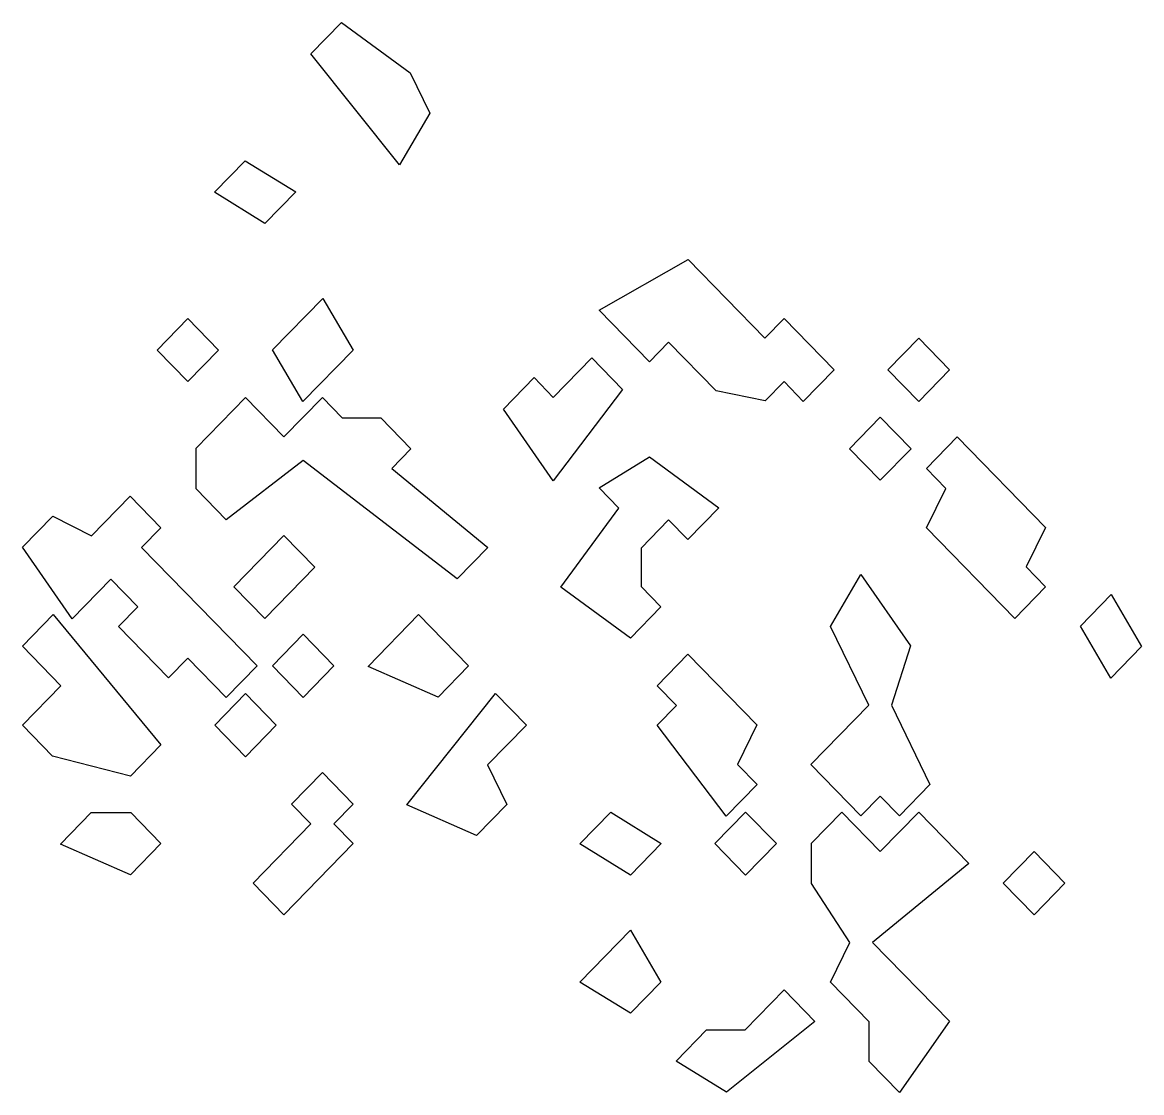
# Model space of a CAD drawing. Header units: millimetres. Extents: x 0 to 81, y 0 to 77.4.
import ezdxf

# ---------------------------------------------------------------- set-up
doc = ezdxf.new("R2010")
doc.units = ezdxf.units.MM
doc.layers.add('C', color=7, linetype='Continuous')

msp = doc.modelspace()

# ---------------------------------------------------------------- linework, layer by layer
at = {"layer": 'C'}
for points in [[(23.099, 77.431), (28.061, 73.794), (29.488, 70.867), (27.299, 67.123), (20.888, 75.163), (23.099, 77.431)], [(16.133, 67.427), (19.788, 65.176), (17.557, 62.887), (13.902, 65.137), (16.133, 67.427)], [(48.186, 60.282), (53.737, 54.586), (55.129, 56.014), (58.749, 52.299), (56.521, 50.013), (55.129, 51.442), (53.77, 50.048), (50.206, 50.779), (46.776, 54.299), (45.384, 52.87), (41.742, 56.608), (48.186, 60.282)], [(21.738, 57.463), (23.931, 53.713), (20.305, 49.993), (18.113, 53.743), (21.738, 57.463)], [(14.201, 53.728), (11.973, 51.442), (9.745, 53.728), (11.973, 56.014), (14.201, 53.728)], [(64.874, 50.013), (62.646, 52.299), (64.874, 54.586), (67.102, 52.299), (64.874, 50.013)], [(37.031, 51.728), (38.423, 50.3), (41.207, 53.157), (43.427, 50.879), (38.42, 44.272), (34.814, 49.453), (37.031, 51.728)], [(25.936, 48.828), (28.122, 46.585), (26.738, 45.165), (33.698, 39.45), (31.472, 37.166), (20.326, 45.745), (14.747, 41.452), (12.569, 43.687), (12.569, 46.626), (16.149, 50.3), (18.933, 47.443), (21.718, 50.3), (23.152, 48.828), (25.936, 48.828)], [(64.317, 46.585), (62.089, 44.299), (59.862, 46.585), (62.089, 48.871), (64.317, 46.585)], [(66.841, 43.709), (65.43, 45.157), (67.658, 47.443), (74.043, 40.89), (72.651, 38.033), (74.062, 36.585), (71.834, 34.299), (65.449, 40.851), (66.841, 43.709)], [(38.98, 36.563), (43.165, 42.29), (41.745, 43.748), (45.389, 45.991), (50.408, 42.312), (48.168, 40.013), (46.776, 41.442), (44.788, 39.402), (44.788, 36.626), (46.22, 35.157), (44.003, 32.882), (38.98, 36.563)], [(11.973, 31.442), (10.581, 30.013), (6.961, 33.728), (8.353, 35.157), (6.404, 37.156), (3.607, 34.286), (0.01, 39.453), (2.208, 41.708), (4.992, 40.279), (7.796, 43.157), (10.024, 40.871), (8.632, 39.442), (16.985, 30.871), (14.757, 28.585), (11.973, 31.442)], [(21.161, 38.014), (17.541, 34.299), (15.313, 36.585), (18.933, 40.3), (21.161, 38.014)], [(63.482, 20.013), (62.089, 21.442), (60.697, 20.013), (57.077, 23.728), (61.273, 28.033), (58.496, 33.732), (60.69, 37.485), (64.288, 32.316), (62.893, 28.021), (65.69, 22.28), (63.482, 20.013)], [(78.775, 29.993), (76.582, 33.743), (78.815, 36.035), (81.008, 32.284), (78.775, 29.993)], [(2.784, 29.442), (0, 32.299), (2.234, 34.592), (10.019, 25.151), (7.828, 22.902), (2.176, 24.352), (0, 26.585), (2.784, 29.442)], [(25.026, 30.837), (28.678, 34.586), (32.298, 30.871), (30.094, 28.608), (25.026, 30.837)], [(20.326, 33.157), (22.553, 30.871), (20.326, 28.585), (18.098, 30.871), (20.326, 33.157)], [(45.94, 29.442), (48.168, 31.728), (53.161, 26.605), (51.769, 23.747), (53.18, 22.299), (50.943, 20.003), (45.948, 26.593), (47.332, 28.014), (45.94, 29.442)], [(16.149, 24.299), (13.921, 26.585), (16.149, 28.871), (18.377, 26.585), (16.149, 24.299)], [(34.239, 28.879), (36.475, 26.585), (33.671, 23.709), (35.064, 20.851), (32.878, 18.608), (27.823, 20.832), (34.239, 28.879)], [(22.553, 19.442), (23.945, 18.014), (18.933, 12.87), (16.706, 15.157), (20.882, 19.442), (19.49, 20.871), (21.718, 23.157), (23.945, 20.871), (22.553, 19.442)], [(4.97, 20.257), (7.839, 20.257), (10.024, 18.014), (7.82, 15.751), (2.752, 17.98), (4.97, 20.257)], [(42.584, 20.284), (46.239, 18.033), (44.007, 15.744), (40.353, 17.994), (42.584, 20.284)], [(50.117, 18.014), (52.345, 20.3), (54.572, 18.014), (52.345, 15.728), (50.117, 18.014)], [(68.502, 16.577), (61.541, 10.863), (67.091, 5.167), (63.494, 0), (61.293, 2.259), (61.293, 5.116), (58.488, 7.994), (59.887, 10.864), (57.117, 15.127), (57.117, 18.054), (59.305, 20.3), (62.089, 17.443), (64.874, 20.3), (68.502, 16.577)], [(73.226, 17.443), (75.454, 15.157), (73.226, 12.87), (70.999, 15.157), (73.226, 17.443)], [(44.012, 11.749), (46.205, 7.998), (44.007, 5.744), (40.353, 7.994), (44.012, 11.749)], [(57.366, 5.147), (50.96, 0.035), (47.313, 2.28), (49.518, 4.542), (52.302, 4.542), (55.129, 7.443), (57.366, 5.147)]]:
    msp.add_lwpolyline(points, close=True, dxfattribs=at)

doc.saveas('drawing.dxf')
